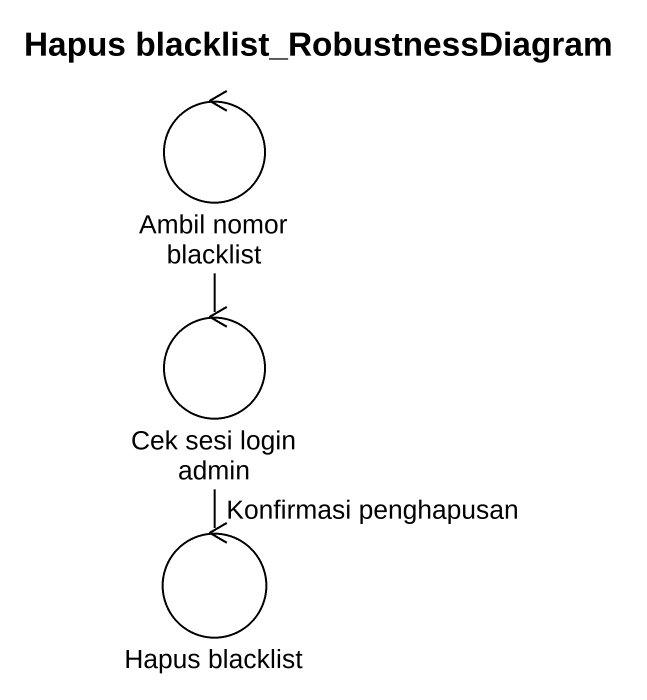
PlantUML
@startuml
title Hapus blacklist_RobustnessDiagram
control "Ambil nomor blacklist" as Ambil_nomor_blacklist
control "Cek sesi login admin" as Cek_sesi_login_admin
control "Hapus blacklist" as Hapus_blacklist
Ambil_nomor_blacklist -- Cek_sesi_login_admin
Cek_sesi_login_admin -- Hapus_blacklist : Konfirmasi penghapusan
@enduml
